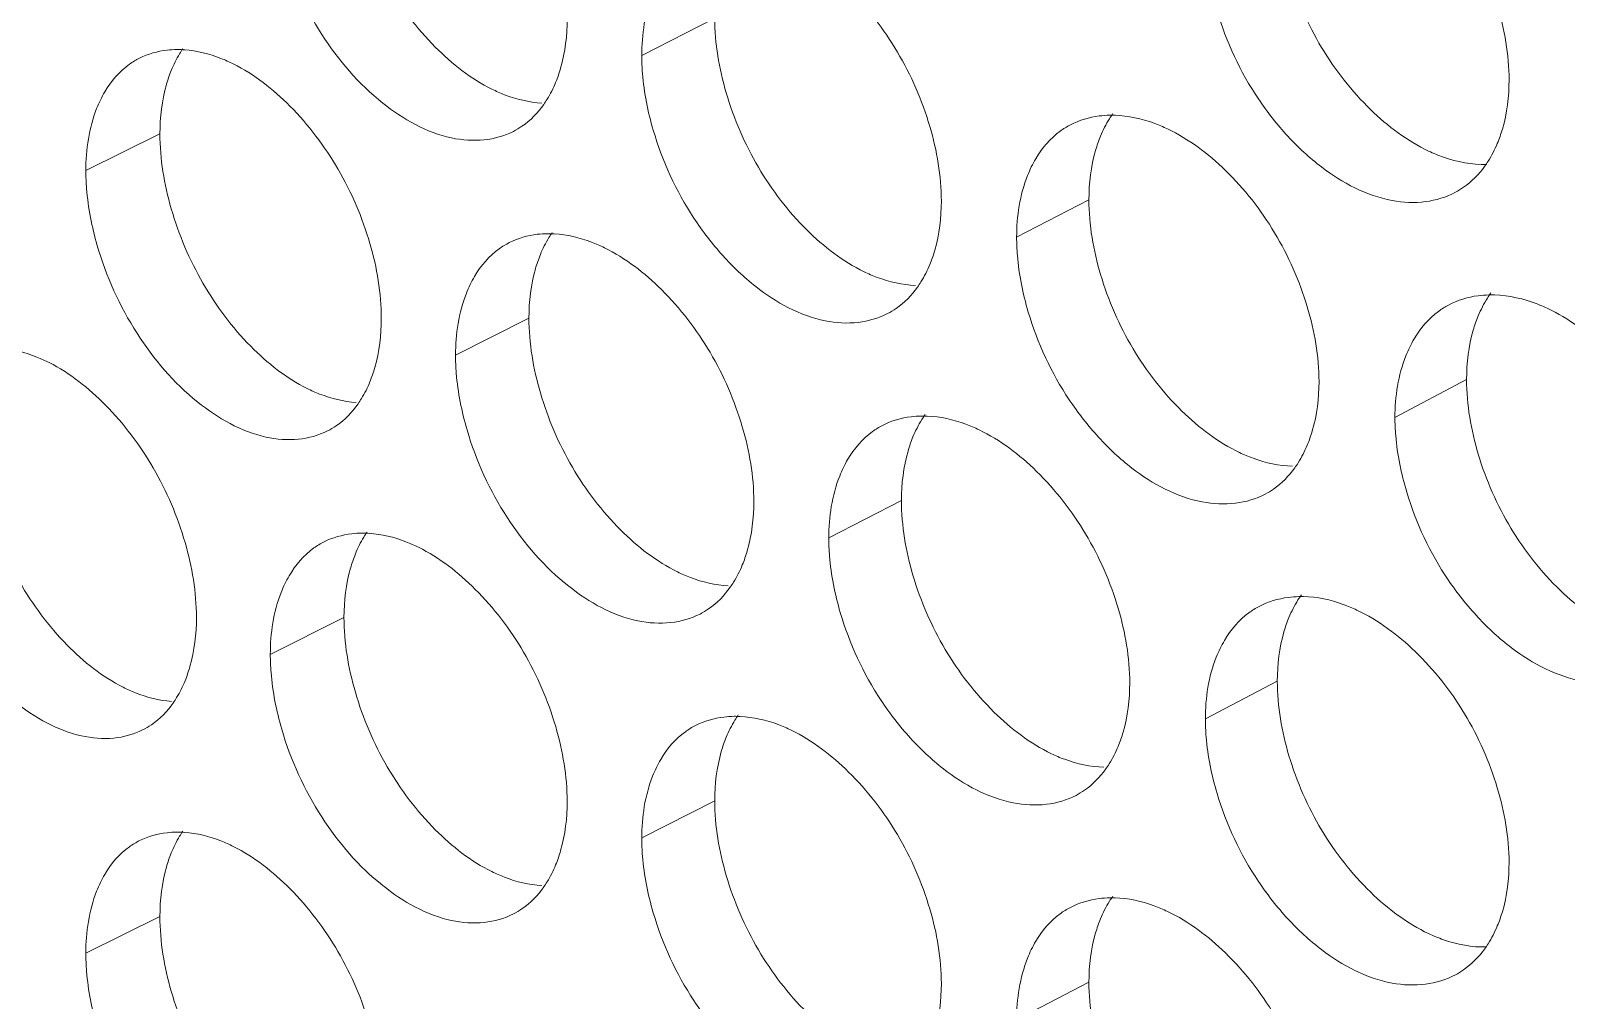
# Model space of a CAD drawing. Header units: millimetres. Extents: x 1177 to 4147, y 93 to 2194.
# Drawn here: x 2580.43 to 2595.88, y 853.26 to 863.01 of the extents above; entities that cross this region are included whole.
import ezdxf

# ---------------------------------------------------------------- set-up
doc = ezdxf.new("R2010")
doc.units = ezdxf.units.MM
doc.header["$LTSCALE"] = 0.1
doc.layers.get('0').update_dxf_attribs({"lineweight": 13})
doc.layers.add('标注', color=251, linetype='Continuous', lineweight=9)

# ---------------------------------------------------------------- blocks, each defined once
blk = doc.blocks.new('02')
at = {"layer": '标注'}
for p, q in [((4465.295, 824.326), (4464.246, 823.79)), ((4457.319, 822.663), (4456.254, 822.134)), ((4457.319, 822.663), (4456.254, 822.134)), ((4470.674, 821.716), (4469.635, 821.175)), ((4462.624, 820.015), (4461.569, 819.482)), ((4462.624, 820.015), (4461.569, 819.482)), ((4476.103, 819.131), (4475.073, 818.586)), ((4467.979, 817.392), (4466.934, 816.854)), ((4467.979, 817.392), (4466.934, 816.854)), ((4459.965, 815.711), (4458.906, 815.18)), ((4473.382, 814.795), (4472.348, 814.252)), ((4473.382, 814.795), (4472.348, 814.252)), ((4465.295, 813.076), (4464.246, 812.54)), ((4457.319, 811.413), (4456.254, 810.884)), ((4470.674, 810.466), (4469.635, 809.925))]:
    blk.add_line(p, q, dxfattribs=at)
for centre, radius, start, end in [((4457.571, 822.415), 1.459, 85.9113, 90.3279), ((4457.571, 822.415), 1.459, 85.9113, 90.3279), ((4471.001, 821.422), 1.508, 88.1658, 91.0012), ((4462.906, 819.749), 1.478, 86.8291, 90.6001), ((4462.906, 819.749), 1.478, 86.8291, 90.6001), ((4468.29, 817.108), 1.498, 87.7255, 90.8684), ((4468.29, 817.108), 1.498, 87.7255, 90.8684), ((4460.232, 815.454), 1.468, 86.3729, 90.4645), ((4473.723, 814.493), 1.518, 88.601, 91.1331), ((4473.723, 814.493), 1.518, 88.601, 91.1331), ((4465.592, 812.801), 1.488, 87.2799, 90.7347), ((4457.571, 811.165), 1.459, 85.9113, 90.3279), ((4471.001, 810.172), 1.508, 88.1658, 91.0012)]:
    blk.add_arc(centre, radius, start, end, dxfattribs=at)
for points, knots in [([(4459.965, 826.961), (4459.965, 826.598), (4460.094, 825.847), (4460.542, 824.798), (4461.214, 823.908), (4461.789, 823.455), (4462.091, 823.306)], [0, 0, 0, 0, 0.247033, 0.511643, 0.769894, 1, 1, 1, 1]), ([(4476.714, 823.439), (4476.714, 823.801), (4476.581, 824.552), (4476.118, 825.595), (4475.425, 826.477), (4474.836, 826.92), (4474.527, 827.066)], [0, 0, 0, 0, 0.245829, 0.509477, 0.768016, 1, 1, 1, 1]), ([(4473.382, 826.045), (4473.382, 825.683), (4473.514, 824.932), (4473.973, 823.888), (4474.662, 823.005), (4475.249, 822.561), (4475.558, 822.415)], [0, 0, 0, 0, 0.246134, 0.50993, 0.768307, 1, 1, 1, 1]), ([(4459.07, 825.354), (4459.198, 824.91), (4459.581, 824.075), (4460.418, 823.1), (4461.291, 822.6), (4461.971, 822.549), (4462.27, 822.632), (4462.4, 822.698)], [0, 0, 0, 0, 0.293762, 0.573619, 0.807925, 0.907583, 1, 1, 1, 1]), ([(4468.553, 821.696), (4468.553, 822.058), (4468.422, 822.81), (4467.966, 823.856), (4467.283, 824.741), (4466.701, 825.19), (4466.395, 825.339)], [0, 0, 0, 0, 0.246367, 0.510504, 0.768967, 1, 1, 1, 1]), ([(4464.519, 824.92), (4464.474, 824.843), (4464.304, 824.49), (4464.246, 824.091), (4464.246, 823.79)], [0, 0, 0, 0, 0.228624, 1, 1, 1, 1]), ([(4463.008, 823.403), (4463.036, 823.47), (4463.137, 823.764), (4463.174, 824.078), (4463.174, 824.316)], [0, 0, 0, 0, 0.233221, 1, 1, 1, 1]), ([(4465.295, 824.326), (4465.295, 823.963), (4465.425, 823.212), (4465.878, 822.165), (4466.556, 821.278), (4467.136, 820.829), (4467.441, 820.681)], [0, 0, 0, 0, 0.246671, 0.510955, 0.769257, 1, 1, 1, 1]), ([(4472.516, 824.429), (4472.649, 823.983), (4472.949, 823.342), (4473.515, 822.624), (4474.116, 822.064), (4474.81, 821.694), (4475.505, 821.66), (4475.81, 821.752), (4475.943, 821.822)], [0, 0, 0, 0, 0.291305, 0.434775, 0.570777, 0.805593, 0.906279, 1, 1, 1, 1]), ([(4457.563, 823.874), (4457.516, 823.874), (4457.332, 823.863), (4457.149, 823.812), (4457.027, 823.752)], [0, 0, 0, 0, 0.258421, 1, 1, 1, 1]), ([(4457.563, 823.874), (4457.516, 823.874), (4457.332, 823.863), (4457.149, 823.812), (4457.027, 823.752)], [0, 0, 0, 0, 0.258421, 1, 1, 1, 1]), ([(4457.648, 823.887), (4457.632, 823.863), (4457.568, 823.764), (4457.516, 823.657), (4457.482, 823.575)], [0, 0, 0, 0, 0.242569, 1, 1, 1, 1]), ([(4457.648, 823.887), (4457.632, 823.863), (4457.568, 823.764), (4457.516, 823.657), (4457.482, 823.575)], [0, 0, 0, 0, 0.242569, 1, 1, 1, 1]), ([(4458.374, 823.668), (4458.316, 823.697), (4458.094, 823.797), (4457.853, 823.858), (4457.675, 823.87)], [0, 0, 0, 0, 0.266713, 1, 1, 1, 1]), ([(4458.374, 823.668), (4458.316, 823.697), (4458.094, 823.797), (4457.853, 823.858), (4457.675, 823.87)], [0, 0, 0, 0, 0.266713, 1, 1, 1, 1]), ([(4457.027, 823.752), (4456.976, 823.726), (4456.774, 823.605), (4456.616, 823.419), (4456.526, 823.266)], [0, 0, 0, 0, 0.242512, 1, 1, 1, 1]), ([(4457.027, 823.752), (4456.976, 823.726), (4456.774, 823.605), (4456.616, 823.419), (4456.526, 823.266)], [0, 0, 0, 0, 0.242512, 1, 1, 1, 1]), ([(4460.502, 820.01), (4460.502, 820.373), (4460.373, 821.125), (4459.923, 822.173), (4459.251, 823.063), (4458.677, 823.517), (4458.374, 823.668)], [0, 0, 0, 0, 0.246911, 0.511538, 0.769926, 1, 1, 1, 1]), ([(4460.502, 820.01), (4460.502, 820.373), (4460.373, 821.125), (4459.923, 822.173), (4459.251, 823.063), (4458.677, 823.517), (4458.374, 823.668)], [0, 0, 0, 0, 0.246911, 0.511538, 0.769926, 1, 1, 1, 1]), ([(4464.246, 823.79), (4464.246, 823.703), (4464.261, 823.34), (4464.333, 822.98), (4464.411, 822.715)], [0, 0, 0, 0, 0.238632, 1, 1, 1, 1]), ([(4457.482, 823.575), (4457.455, 823.508), (4457.355, 823.214), (4457.319, 822.9), (4457.319, 822.663)], [0, 0, 0, 0, 0.232835, 1, 1, 1, 1]), ([(4457.482, 823.575), (4457.455, 823.508), (4457.355, 823.214), (4457.319, 822.9), (4457.319, 822.663)], [0, 0, 0, 0, 0.232835, 1, 1, 1, 1]), ([(4462.837, 823.086), (4462.854, 823.11), (4462.92, 823.21), (4462.974, 823.319), (4463.008, 823.403)], [0, 0, 0, 0, 0.242697, 1, 1, 1, 1]), ([(4476.545, 822.525), (4476.573, 822.592), (4476.676, 822.886), (4476.714, 823.2), (4476.714, 823.439)], [0, 0, 0, 0, 0.233967, 1, 1, 1, 1]), ([(4456.526, 823.266), (4456.481, 823.189), (4456.312, 822.835), (4456.254, 822.436), (4456.254, 822.134)], [0, 0, 0, 0, 0.227885, 1, 1, 1, 1]), ([(4456.526, 823.266), (4456.481, 823.189), (4456.312, 822.835), (4456.254, 822.436), (4456.254, 822.134)], [0, 0, 0, 0, 0.227885, 1, 1, 1, 1]), ([(4462.091, 823.306), (4462.151, 823.276), (4462.379, 823.175), (4462.626, 823.116), (4462.809, 823.105)], [0, 0, 0, 0, 0.2667, 1, 1, 1, 1]), ([(4462.4, 822.698), (4462.443, 822.72), (4462.612, 822.819), (4462.752, 822.965), (4462.837, 823.086)], [0, 0, 0, 0, 0.244733, 1, 1, 1, 1]), ([(4471.019, 822.954), (4471.002, 822.93), (4470.933, 822.827), (4470.877, 822.716), (4470.842, 822.63)], [0, 0, 0, 0, 0.242868, 1, 1, 1, 1]), ([(4470.407, 822.792), (4470.356, 822.765), (4470.157, 822.642), (4470, 822.457), (4469.91, 822.305)], [0, 0, 0, 0, 0.24332, 1, 1, 1, 1]), ([(4470.974, 822.93), (4470.924, 822.929), (4470.728, 822.916), (4470.535, 822.859), (4470.407, 822.792)], [0, 0, 0, 0, 0.258483, 1, 1, 1, 1]), ([(4471.804, 822.734), (4471.742, 822.764), (4471.501, 822.866), (4471.24, 822.924), (4471.049, 822.93)], [0, 0, 0, 0, 0.266802, 1, 1, 1, 1]), ([(4473.982, 819.101), (4473.982, 819.464), (4473.849, 820.215), (4473.388, 821.259), (4472.699, 822.142), (4472.112, 822.587), (4471.804, 822.734)], [0, 0, 0, 0, 0.246007, 0.509819, 0.768332, 1, 1, 1, 1]), ([(4457.319, 822.663), (4457.319, 822.3), (4457.447, 821.548), (4457.893, 820.499), (4458.561, 819.608), (4459.134, 819.153), (4459.435, 819.002)], [0, 0, 0, 0, 0.247215, 0.511988, 0.770214, 1, 1, 1, 1]), ([(4457.319, 822.663), (4457.319, 822.3), (4457.447, 821.548), (4457.893, 820.499), (4458.561, 819.608), (4459.134, 819.153), (4459.435, 819.002)], [0, 0, 0, 0, 0.247215, 0.511988, 0.770214, 1, 1, 1, 1]), ([(4464.411, 822.715), (4464.542, 822.27), (4464.836, 821.63), (4465.392, 820.909), (4465.981, 820.347), (4466.662, 819.969), (4467.348, 819.924), (4467.649, 820.011), (4467.78, 820.078)], [0, 0, 0, 0, 0.292621, 0.4365, 0.572692, 0.807081, 0.907102, 1, 1, 1, 1]), ([(4470.842, 822.63), (4470.814, 822.563), (4470.712, 822.268), (4470.674, 821.954), (4470.674, 821.716)], [0, 0, 0, 0, 0.233581, 1, 1, 1, 1]), ([(4476.362, 822.194), (4476.38, 822.219), (4476.451, 822.323), (4476.508, 822.436), (4476.545, 822.525)], [0, 0, 0, 0, 0.243017, 1, 1, 1, 1]), ([(4469.91, 822.305), (4469.864, 822.228), (4469.694, 821.875), (4469.635, 821.476), (4469.635, 821.175)], [0, 0, 0, 0, 0.229116, 1, 1, 1, 1]), ([(4475.558, 822.415), (4475.627, 822.383), (4475.891, 822.273), (4476.181, 822.218), (4476.39, 822.223)], [0, 0, 0, 0, 0.268088, 1, 1, 1, 1]), ([(4456.254, 822.134), (4456.254, 822.048), (4456.27, 821.684), (4456.341, 821.324), (4456.418, 821.058)], [0, 0, 0, 0, 0.238534, 1, 1, 1, 1]), ([(4456.254, 822.134), (4456.254, 822.048), (4456.27, 821.684), (4456.341, 821.324), (4456.418, 821.058)], [0, 0, 0, 0, 0.238534, 1, 1, 1, 1]), ([(4475.943, 821.822), (4475.983, 821.844), (4476.144, 821.942), (4476.279, 822.079), (4476.362, 822.194)], [0, 0, 0, 0, 0.245619, 1, 1, 1, 1]), ([(4468.386, 820.783), (4468.414, 820.85), (4468.516, 821.144), (4468.553, 821.458), (4468.553, 821.696)], [0, 0, 0, 0, 0.233519, 1, 1, 1, 1]), ([(4470.674, 821.716), (4470.674, 821.353), (4470.806, 820.602), (4471.263, 819.557), (4471.948, 818.673), (4472.533, 818.227), (4472.84, 818.081)], [0, 0, 0, 0, 0.246312, 0.510271, 0.768623, 1, 1, 1, 1]), ([(4462.89, 821.227), (4462.842, 821.227), (4462.653, 821.216), (4462.467, 821.162), (4462.342, 821.099)], [0, 0, 0, 0, 0.258444, 1, 1, 1, 1]), ([(4462.89, 821.227), (4462.842, 821.227), (4462.653, 821.216), (4462.467, 821.162), (4462.342, 821.099)], [0, 0, 0, 0, 0.258444, 1, 1, 1, 1]), ([(4462.96, 821.245), (4462.943, 821.221), (4462.877, 821.12), (4462.823, 821.012), (4462.789, 820.928)], [0, 0, 0, 0, 0.242682, 1, 1, 1, 1]), ([(4462.96, 821.245), (4462.943, 821.221), (4462.877, 821.12), (4462.823, 821.012), (4462.789, 820.928)], [0, 0, 0, 0, 0.242682, 1, 1, 1, 1]), ([(4463.709, 821.026), (4463.649, 821.055), (4463.42, 821.156), (4463.171, 821.215), (4462.988, 821.225)], [0, 0, 0, 0, 0.266759, 1, 1, 1, 1]), ([(4463.709, 821.026), (4463.649, 821.055), (4463.42, 821.156), (4463.171, 821.215), (4462.988, 821.225)], [0, 0, 0, 0, 0.266759, 1, 1, 1, 1]), ([(4456.418, 821.058), (4456.546, 820.615), (4456.925, 819.78), (4457.757, 818.803), (4458.624, 818.301), (4459.301, 818.246), (4459.599, 818.327), (4459.729, 818.392)], [0, 0, 0, 0, 0.294207, 0.574275, 0.808437, 0.907868, 1, 1, 1, 1]), ([(4456.418, 821.058), (4456.546, 820.615), (4456.925, 819.78), (4457.757, 818.803), (4458.624, 818.301), (4459.301, 818.246), (4459.599, 818.327), (4459.729, 818.392)], [0, 0, 0, 0, 0.294207, 0.574275, 0.808437, 0.907868, 1, 1, 1, 1]), ([(4462.342, 821.099), (4462.291, 821.073), (4462.09, 820.951), (4461.932, 820.766), (4461.842, 820.613)], [0, 0, 0, 0, 0.242847, 1, 1, 1, 1]), ([(4462.342, 821.099), (4462.291, 821.073), (4462.09, 820.951), (4461.932, 820.766), (4461.842, 820.613)], [0, 0, 0, 0, 0.242847, 1, 1, 1, 1]), ([(4465.857, 817.378), (4465.857, 817.74), (4465.726, 818.492), (4465.272, 819.538), (4464.593, 820.426), (4464.014, 820.876), (4463.709, 821.026)], [0, 0, 0, 0, 0.246547, 0.510848, 0.769286, 1, 1, 1, 1]), ([(4465.857, 817.378), (4465.857, 817.74), (4465.726, 818.492), (4465.272, 819.538), (4464.593, 820.426), (4464.014, 820.876), (4463.709, 821.026)], [0, 0, 0, 0, 0.246547, 0.510848, 0.769286, 1, 1, 1, 1]), ([(4469.635, 821.175), (4469.635, 821.088), (4469.651, 820.725), (4469.724, 820.366), (4469.802, 820.101)], [0, 0, 0, 0, 0.238699, 1, 1, 1, 1]), ([(4462.789, 820.928), (4462.761, 820.861), (4462.661, 820.567), (4462.624, 820.253), (4462.624, 820.015)], [0, 0, 0, 0, 0.233133, 1, 1, 1, 1]), ([(4462.789, 820.928), (4462.761, 820.861), (4462.661, 820.567), (4462.624, 820.253), (4462.624, 820.015)], [0, 0, 0, 0, 0.233133, 1, 1, 1, 1]), ([(4468.21, 820.46), (4468.227, 820.484), (4468.295, 820.587), (4468.351, 820.697), (4468.386, 820.783)], [0, 0, 0, 0, 0.242819, 1, 1, 1, 1]), ([(4461.842, 820.613), (4461.797, 820.536), (4461.628, 820.182), (4461.569, 819.783), (4461.569, 819.482)], [0, 0, 0, 0, 0.228378, 1, 1, 1, 1]), ([(4461.842, 820.613), (4461.797, 820.536), (4461.628, 820.182), (4461.569, 819.783), (4461.569, 819.482)], [0, 0, 0, 0, 0.228378, 1, 1, 1, 1]), ([(4467.441, 820.681), (4467.503, 820.651), (4467.738, 820.549), (4467.993, 820.491), (4468.181, 820.483)], [0, 0, 0, 0, 0.26673, 1, 1, 1, 1]), ([(4467.78, 820.078), (4467.822, 820.1), (4467.988, 820.199), (4468.126, 820.341), (4468.21, 820.46)], [0, 0, 0, 0, 0.245104, 1, 1, 1, 1]), ([(4476.424, 820.347), (4476.373, 820.346), (4476.173, 820.331), (4475.975, 820.272), (4475.844, 820.202)], [0, 0, 0, 0, 0.258513, 1, 1, 1, 1]), ([(4476.453, 820.376), (4476.435, 820.351), (4476.365, 820.247), (4476.308, 820.134), (4476.271, 820.046)], [0, 0, 0, 0, 0.243002, 1, 1, 1, 1]), ([(4477.262, 820.155), (4477.192, 820.188), (4476.926, 820.297), (4476.635, 820.352), (4476.424, 820.347)], [0, 0, 0, 0, 0.268167, 1, 1, 1, 1]), ([(4469.802, 820.101), (4469.934, 819.656), (4470.232, 819.015), (4470.795, 818.296), (4471.392, 817.735), (4472.082, 817.362), (4472.774, 817.325), (4473.078, 817.415), (4473.209, 817.484)], [0, 0, 0, 0, 0.291742, 0.435347, 0.571412, 0.806086, 0.906551, 1, 1, 1, 1]), ([(4475.844, 820.202), (4475.794, 820.175), (4475.595, 820.051), (4475.439, 819.866), (4475.349, 819.714)], [0, 0, 0, 0, 0.243618, 1, 1, 1, 1]), ([(4479.459, 816.533), (4479.459, 816.895), (4479.325, 817.645), (4478.86, 818.688), (4478.163, 819.568), (4477.572, 820.01), (4477.262, 820.155)], [0, 0, 0, 0, 0.245651, 0.509137, 0.767701, 1, 1, 1, 1]), ([(4460.338, 819.098), (4460.365, 819.165), (4460.466, 819.459), (4460.502, 819.772), (4460.502, 820.01)], [0, 0, 0, 0, 0.233071, 1, 1, 1, 1]), ([(4460.338, 819.098), (4460.365, 819.165), (4460.466, 819.459), (4460.502, 819.772), (4460.502, 820.01)], [0, 0, 0, 0, 0.233071, 1, 1, 1, 1]), ([(4462.624, 820.015), (4462.624, 819.652), (4462.754, 818.901), (4463.204, 817.853), (4463.879, 816.965), (4464.456, 816.514), (4464.76, 816.365)], [0, 0, 0, 0, 0.246852, 0.511298, 0.769575, 1, 1, 1, 1]), ([(4462.624, 820.015), (4462.624, 819.652), (4462.754, 818.901), (4463.204, 817.853), (4463.879, 816.965), (4464.456, 816.514), (4464.76, 816.365)], [0, 0, 0, 0, 0.246852, 0.511298, 0.769575, 1, 1, 1, 1]), ([(4476.271, 820.046), (4476.243, 819.979), (4476.14, 819.685), (4476.103, 819.37), (4476.103, 819.131)], [0, 0, 0, 0, 0.233879, 1, 1, 1, 1]), ([(4475.349, 819.714), (4475.303, 819.637), (4475.133, 819.285), (4475.073, 818.886), (4475.073, 818.586)], [0, 0, 0, 0, 0.229607, 1, 1, 1, 1]), ([(4455.726, 819.374), (4455.669, 819.403), (4455.45, 819.502), (4455.213, 819.563), (4455.038, 819.577)], [0, 0, 0, 0, 0.266684, 1, 1, 1, 1]), ([(4461.569, 819.482), (4461.569, 819.395), (4461.585, 819.032), (4461.657, 818.672), (4461.734, 818.407)], [0, 0, 0, 0, 0.238599, 1, 1, 1, 1]), ([(4461.569, 819.482), (4461.569, 819.395), (4461.585, 819.032), (4461.657, 818.672), (4461.734, 818.407)], [0, 0, 0, 0, 0.238599, 1, 1, 1, 1]), ([(4457.844, 815.711), (4457.844, 816.074), (4457.715, 816.825), (4457.268, 817.875), (4456.598, 818.766), (4456.027, 819.222), (4455.726, 819.374)], [0, 0, 0, 0, 0.247093, 0.511885, 0.770247, 1, 1, 1, 1]), ([(4459.435, 819.002), (4459.494, 818.973), (4459.718, 818.873), (4459.961, 818.813), (4460.141, 818.801)], [0, 0, 0, 0, 0.266679, 1, 1, 1, 1]), ([(4459.435, 819.002), (4459.494, 818.973), (4459.718, 818.873), (4459.961, 818.813), (4460.141, 818.801)], [0, 0, 0, 0, 0.266679, 1, 1, 1, 1]), ([(4460.169, 818.783), (4460.185, 818.807), (4460.25, 818.907), (4460.304, 819.015), (4460.338, 819.098)], [0, 0, 0, 0, 0.24264, 1, 1, 1, 1]), ([(4460.169, 818.783), (4460.185, 818.807), (4460.25, 818.907), (4460.304, 819.015), (4460.338, 819.098)], [0, 0, 0, 0, 0.24264, 1, 1, 1, 1]), ([(4473.813, 818.188), (4473.841, 818.255), (4473.944, 818.549), (4473.982, 818.863), (4473.982, 819.101)], [0, 0, 0, 0, 0.233818, 1, 1, 1, 1]), ([(4476.103, 819.131), (4476.103, 818.769), (4476.235, 818.018), (4476.696, 816.975), (4477.388, 816.094), (4477.978, 815.651), (4478.287, 815.506)], [0, 0, 0, 0, 0.245956, 0.50959, 0.767992, 1, 1, 1, 1]), ([(4459.729, 818.392), (4459.772, 818.414), (4459.942, 818.514), (4460.083, 818.661), (4460.169, 818.783)], [0, 0, 0, 0, 0.244538, 1, 1, 1, 1]), ([(4459.729, 818.392), (4459.772, 818.414), (4459.942, 818.514), (4460.083, 818.661), (4460.169, 818.783)], [0, 0, 0, 0, 0.244538, 1, 1, 1, 1]), ([(4468.267, 818.606), (4468.217, 818.606), (4468.024, 818.593), (4467.834, 818.537), (4467.706, 818.471)], [0, 0, 0, 0, 0.258469, 1, 1, 1, 1]), ([(4468.267, 818.606), (4468.217, 818.606), (4468.024, 818.593), (4467.834, 818.537), (4467.706, 818.471)], [0, 0, 0, 0, 0.258469, 1, 1, 1, 1]), ([(4468.32, 818.628), (4468.303, 818.604), (4468.236, 818.502), (4468.18, 818.392), (4468.145, 818.306)], [0, 0, 0, 0, 0.242804, 1, 1, 1, 1]), ([(4468.32, 818.628), (4468.303, 818.604), (4468.236, 818.502), (4468.18, 818.392), (4468.145, 818.306)], [0, 0, 0, 0, 0.242804, 1, 1, 1, 1]), ([(4469.094, 818.408), (4469.032, 818.438), (4468.795, 818.54), (4468.538, 818.598), (4468.349, 818.605)], [0, 0, 0, 0, 0.266791, 1, 1, 1, 1]), ([(4469.094, 818.408), (4469.032, 818.438), (4468.795, 818.54), (4468.538, 818.598), (4468.349, 818.605)], [0, 0, 0, 0, 0.266791, 1, 1, 1, 1]), ([(4475.073, 818.586), (4475.073, 818.499), (4475.089, 818.136), (4475.163, 817.777), (4475.242, 817.513)], [0, 0, 0, 0, 0.238766, 1, 1, 1, 1]), ([(4454.685, 818.371), (4454.685, 818.008), (4454.813, 817.256), (4455.256, 816.206), (4455.921, 815.314), (4456.491, 814.857), (4456.791, 814.706)], [0, 0, 0, 0, 0.247397, 0.512334, 0.770535, 1, 1, 1, 1]), ([(4461.734, 818.407), (4461.864, 817.962), (4462.249, 817.127), (4463.091, 816.152), (4463.97, 815.656), (4464.653, 815.609), (4464.954, 815.693), (4465.084, 815.76)], [0, 0, 0, 0, 0.293319, 0.572966, 0.807416, 0.907301, 1, 1, 1, 1]), ([(4461.734, 818.407), (4461.864, 817.962), (4462.249, 817.127), (4463.091, 816.152), (4463.97, 815.656), (4464.653, 815.609), (4464.954, 815.693), (4465.084, 815.76)], [0, 0, 0, 0, 0.293319, 0.572966, 0.807416, 0.907301, 1, 1, 1, 1]), ([(4467.706, 818.471), (4467.656, 818.445), (4467.456, 818.322), (4467.298, 818.137), (4467.208, 817.984)], [0, 0, 0, 0, 0.243166, 1, 1, 1, 1]), ([(4467.706, 818.471), (4467.656, 818.445), (4467.456, 818.322), (4467.298, 818.137), (4467.208, 817.984)], [0, 0, 0, 0, 0.243166, 1, 1, 1, 1]), ([(4471.261, 814.77), (4471.261, 815.133), (4471.129, 815.884), (4470.671, 816.929), (4469.985, 817.813), (4469.401, 818.261), (4469.094, 818.408)], [0, 0, 0, 0, 0.246187, 0.510161, 0.768649, 1, 1, 1, 1]), ([(4471.261, 814.77), (4471.261, 815.133), (4471.129, 815.884), (4470.671, 816.929), (4469.985, 817.813), (4469.401, 818.261), (4469.094, 818.408)], [0, 0, 0, 0, 0.246187, 0.510161, 0.768649, 1, 1, 1, 1]), ([(4468.145, 818.306), (4468.117, 818.239), (4468.016, 817.945), (4467.979, 817.631), (4467.979, 817.392)], [0, 0, 0, 0, 0.233432, 1, 1, 1, 1]), ([(4468.145, 818.306), (4468.117, 818.239), (4468.016, 817.945), (4467.979, 817.631), (4467.979, 817.392)], [0, 0, 0, 0, 0.233432, 1, 1, 1, 1]), ([(4473.633, 817.86), (4473.65, 817.884), (4473.72, 817.988), (4473.777, 818.1), (4473.813, 818.188)], [0, 0, 0, 0, 0.242949, 1, 1, 1, 1]), ([(4467.208, 817.984), (4467.163, 817.907), (4466.993, 817.554), (4466.934, 817.155), (4466.934, 816.854)], [0, 0, 0, 0, 0.22887, 1, 1, 1, 1]), ([(4467.208, 817.984), (4467.163, 817.907), (4466.993, 817.554), (4466.934, 817.155), (4466.934, 816.854)], [0, 0, 0, 0, 0.22887, 1, 1, 1, 1]), ([(4472.84, 818.081), (4472.903, 818.05), (4473.146, 817.948), (4473.409, 817.891), (4473.602, 817.886)], [0, 0, 0, 0, 0.266746, 1, 1, 1, 1]), ([(4473.209, 817.484), (4473.251, 817.506), (4473.413, 817.604), (4473.549, 817.744), (4473.633, 817.86)], [0, 0, 0, 0, 0.245453, 1, 1, 1, 1]), ([(4475.242, 817.513), (4475.375, 817.066), (4475.677, 816.425), (4476.248, 815.708), (4476.852, 815.149), (4477.551, 814.782), (4478.249, 814.751), (4478.555, 814.845), (4478.688, 814.916)], [0, 0, 0, 0, 0.290871, 0.434206, 0.570147, 0.805105, 0.906009, 1, 1, 1, 1]), ([(4465.691, 816.465), (4465.719, 816.532), (4465.82, 816.826), (4465.857, 817.14), (4465.857, 817.378)], [0, 0, 0, 0, 0.23337, 1, 1, 1, 1]), ([(4465.691, 816.465), (4465.719, 816.532), (4465.82, 816.826), (4465.857, 817.14), (4465.857, 817.378)], [0, 0, 0, 0, 0.23337, 1, 1, 1, 1]), ([(4467.979, 817.392), (4467.979, 817.03), (4468.109, 816.279), (4468.564, 815.233), (4469.246, 814.347), (4469.828, 813.9), (4470.134, 813.752)], [0, 0, 0, 0, 0.246491, 0.510612, 0.768939, 1, 1, 1, 1]), ([(4467.979, 817.392), (4467.979, 817.03), (4468.109, 816.279), (4468.564, 815.233), (4469.246, 814.347), (4469.828, 813.9), (4470.134, 813.752)], [0, 0, 0, 0, 0.246491, 0.510612, 0.768939, 1, 1, 1, 1]), ([(4453.778, 816.769), (4453.905, 816.325), (4454.28, 815.492), (4455.002, 814.643), (4455.671, 814.181), (4456.166, 813.99), (4456.644, 813.949), (4456.941, 814.029), (4457.07, 814.093)], [0, 0, 0, 0, 0.294183, 0.574014, 0.698487, 0.809259, 0.908301, 1, 1, 1, 1]), ([(4459.679, 816.797), (4459.628, 816.772), (4459.426, 816.65), (4459.268, 816.464), (4459.178, 816.311)], [0, 0, 0, 0, 0.242682, 1, 1, 1, 1]), ([(4460.221, 816.923), (4460.172, 816.922), (4459.986, 816.911), (4459.802, 816.859), (4459.679, 816.797)], [0, 0, 0, 0, 0.258432, 1, 1, 1, 1]), ([(4460.298, 816.938), (4460.281, 816.914), (4460.216, 816.814), (4460.163, 816.707), (4460.129, 816.623)], [0, 0, 0, 0, 0.242625, 1, 1, 1, 1]), ([(4461.036, 816.719), (4460.977, 816.748), (4460.751, 816.848), (4460.506, 816.908), (4460.325, 816.92)], [0, 0, 0, 0, 0.266738, 1, 1, 1, 1]), ([(4466.934, 816.854), (4466.934, 816.768), (4466.95, 816.405), (4467.022, 816.045), (4467.1, 815.78)], [0, 0, 0, 0, 0.238665, 1, 1, 1, 1]), ([(4466.934, 816.854), (4466.934, 816.768), (4466.95, 816.405), (4467.022, 816.045), (4467.1, 815.78)], [0, 0, 0, 0, 0.238665, 1, 1, 1, 1]), ([(4460.129, 816.623), (4460.102, 816.556), (4460.002, 816.262), (4459.965, 815.949), (4459.965, 815.711)], [0, 0, 0, 0, 0.232984, 1, 1, 1, 1]), ([(4463.174, 813.066), (4463.174, 813.428), (4463.043, 814.18), (4462.592, 815.228), (4461.916, 816.116), (4461.339, 816.569), (4461.036, 816.719)], [0, 0, 0, 0, 0.246729, 0.511193, 0.769606, 1, 1, 1, 1]), ([(4464.76, 816.365), (4464.821, 816.335), (4465.052, 816.234), (4465.304, 816.175), (4465.489, 816.166)], [0, 0, 0, 0, 0.266716, 1, 1, 1, 1]), ([(4464.76, 816.365), (4464.821, 816.335), (4465.052, 816.234), (4465.304, 816.175), (4465.489, 816.166)], [0, 0, 0, 0, 0.266716, 1, 1, 1, 1]), ([(4465.517, 816.145), (4465.534, 816.169), (4465.601, 816.27), (4465.656, 816.38), (4465.691, 816.465)], [0, 0, 0, 0, 0.242757, 1, 1, 1, 1]), ([(4465.517, 816.145), (4465.534, 816.169), (4465.601, 816.27), (4465.656, 816.38), (4465.691, 816.465)], [0, 0, 0, 0, 0.242757, 1, 1, 1, 1]), ([(4459.178, 816.311), (4459.133, 816.234), (4458.964, 815.881), (4458.906, 815.481), (4458.906, 815.18)], [0, 0, 0, 0, 0.228131, 1, 1, 1, 1]), ([(4465.084, 815.76), (4465.126, 815.782), (4465.294, 815.881), (4465.433, 816.025), (4465.517, 816.145)], [0, 0, 0, 0, 0.244921, 1, 1, 1, 1]), ([(4465.084, 815.76), (4465.126, 815.782), (4465.294, 815.881), (4465.433, 816.025), (4465.517, 816.145)], [0, 0, 0, 0, 0.244921, 1, 1, 1, 1]), ([(4473.693, 816.01), (4473.642, 816.009), (4473.444, 815.995), (4473.249, 815.937), (4473.119, 815.869)], [0, 0, 0, 0, 0.258498, 1, 1, 1, 1]), ([(4473.693, 816.01), (4473.642, 816.009), (4473.444, 815.995), (4473.249, 815.937), (4473.119, 815.869)], [0, 0, 0, 0, 0.258498, 1, 1, 1, 1]), ([(4473.73, 816.037), (4473.712, 816.012), (4473.643, 815.909), (4473.586, 815.797), (4473.55, 815.71)], [0, 0, 0, 0, 0.242934, 1, 1, 1, 1]), ([(4473.73, 816.037), (4473.712, 816.012), (4473.643, 815.909), (4473.586, 815.797), (4473.55, 815.71)], [0, 0, 0, 0, 0.242934, 1, 1, 1, 1]), ([(4474.527, 815.816), (4474.463, 815.847), (4474.219, 815.949), (4473.954, 816.006), (4473.76, 816.01)], [0, 0, 0, 0, 0.266809, 1, 1, 1, 1]), ([(4474.527, 815.816), (4474.463, 815.847), (4474.219, 815.949), (4473.954, 816.006), (4473.76, 816.01)], [0, 0, 0, 0, 0.266809, 1, 1, 1, 1]), ([(4457.68, 814.799), (4457.707, 814.866), (4457.807, 815.16), (4457.844, 815.473), (4457.844, 815.711)], [0, 0, 0, 0, 0.232922, 1, 1, 1, 1]), ([(4459.965, 815.711), (4459.965, 815.348), (4460.094, 814.597), (4460.542, 813.548), (4461.214, 812.658), (4461.789, 812.205), (4462.091, 812.056)], [0, 0, 0, 0, 0.247033, 0.511643, 0.769894, 1, 1, 1, 1]), ([(4467.1, 815.78), (4467.232, 815.335), (4467.528, 814.694), (4468.087, 813.974), (4468.68, 813.413), (4469.366, 813.037), (4470.055, 812.997), (4470.357, 813.085), (4470.489, 813.153)], [0, 0, 0, 0, 0.29218, 0.435922, 0.57205, 0.806581, 0.906826, 1, 1, 1, 1]), ([(4467.1, 815.78), (4467.232, 815.335), (4467.528, 814.694), (4468.087, 813.974), (4468.68, 813.413), (4469.366, 813.037), (4470.055, 812.997), (4470.357, 813.085), (4470.489, 813.153)], [0, 0, 0, 0, 0.29218, 0.435922, 0.57205, 0.806581, 0.906826, 1, 1, 1, 1]), ([(4473.119, 815.869), (4473.069, 815.842), (4472.87, 815.718), (4472.713, 815.533), (4472.623, 815.381)], [0, 0, 0, 0, 0.243471, 1, 1, 1, 1]), ([(4473.119, 815.869), (4473.069, 815.842), (4472.87, 815.718), (4472.713, 815.533), (4472.623, 815.381)], [0, 0, 0, 0, 0.243471, 1, 1, 1, 1]), ([(4473.55, 815.71), (4473.522, 815.643), (4473.42, 815.348), (4473.382, 815.034), (4473.382, 814.795)], [0, 0, 0, 0, 0.23373, 1, 1, 1, 1]), ([(4473.55, 815.71), (4473.522, 815.643), (4473.42, 815.348), (4473.382, 815.034), (4473.382, 814.795)], [0, 0, 0, 0, 0.23373, 1, 1, 1, 1]), ([(4476.714, 812.189), (4476.714, 812.551), (4476.581, 813.302), (4476.118, 814.345), (4475.425, 815.227), (4474.836, 815.67), (4474.527, 815.816)], [0, 0, 0, 0, 0.245829, 0.509477, 0.768016, 1, 1, 1, 1]), ([(4476.714, 812.189), (4476.714, 812.551), (4476.581, 813.302), (4476.118, 814.345), (4475.425, 815.227), (4474.836, 815.67), (4474.527, 815.816)], [0, 0, 0, 0, 0.245829, 0.509477, 0.768016, 1, 1, 1, 1]), ([(4472.623, 815.381), (4472.578, 815.304), (4472.407, 814.952), (4472.348, 814.553), (4472.348, 814.252)], [0, 0, 0, 0, 0.229361, 1, 1, 1, 1]), ([(4472.623, 815.381), (4472.578, 815.304), (4472.407, 814.952), (4472.348, 814.553), (4472.348, 814.252)], [0, 0, 0, 0, 0.229361, 1, 1, 1, 1]), ([(4458.906, 815.18), (4458.906, 815.093), (4458.921, 814.73), (4458.993, 814.37), (4459.07, 814.104)], [0, 0, 0, 0, 0.238567, 1, 1, 1, 1]), ([(4457.513, 814.487), (4457.529, 814.51), (4457.594, 814.61), (4457.646, 814.716), (4457.68, 814.799)], [0, 0, 0, 0, 0.242584, 1, 1, 1, 1]), ([(4473.382, 814.795), (4473.382, 814.433), (4473.514, 813.682), (4473.973, 812.638), (4474.662, 811.755), (4475.249, 811.311), (4475.558, 811.165)], [0, 0, 0, 0, 0.246134, 0.50993, 0.768307, 1, 1, 1, 1]), ([(4473.382, 814.795), (4473.382, 814.433), (4473.514, 813.682), (4473.973, 812.638), (4474.662, 811.755), (4475.249, 811.311), (4475.558, 811.165)], [0, 0, 0, 0, 0.246134, 0.50993, 0.768307, 1, 1, 1, 1]), ([(4456.791, 814.706), (4456.849, 814.677), (4457.069, 814.577), (4457.309, 814.516), (4457.486, 814.503)], [0, 0, 0, 0, 0.266655, 1, 1, 1, 1]), ([(4471.094, 813.857), (4471.122, 813.924), (4471.224, 814.218), (4471.261, 814.532), (4471.261, 814.77)], [0, 0, 0, 0, 0.233669, 1, 1, 1, 1]), ([(4471.094, 813.857), (4471.122, 813.924), (4471.224, 814.218), (4471.261, 814.532), (4471.261, 814.77)], [0, 0, 0, 0, 0.233669, 1, 1, 1, 1]), ([(4457.07, 814.093), (4457.113, 814.115), (4457.286, 814.215), (4457.428, 814.363), (4457.513, 814.487)], [0, 0, 0, 0, 0.244338, 1, 1, 1, 1]), ([(4465.018, 814.157), (4464.967, 814.131), (4464.767, 814.009), (4464.609, 813.823), (4464.519, 813.67)], [0, 0, 0, 0, 0.243008, 1, 1, 1, 1]), ([(4465.573, 814.289), (4465.523, 814.288), (4465.333, 814.276), (4465.144, 814.221), (4465.018, 814.157)], [0, 0, 0, 0, 0.258456, 1, 1, 1, 1]), ([(4465.634, 814.309), (4465.617, 814.284), (4465.55, 814.183), (4465.496, 814.074), (4465.461, 813.989)], [0, 0, 0, 0, 0.242742, 1, 1, 1, 1]), ([(4466.395, 814.089), (4466.334, 814.119), (4466.101, 814.22), (4465.849, 814.278), (4465.662, 814.287)], [0, 0, 0, 0, 0.266777, 1, 1, 1, 1]), ([(4472.348, 814.252), (4472.348, 814.165), (4472.364, 813.803), (4472.437, 813.443), (4472.516, 813.179)], [0, 0, 0, 0, 0.238732, 1, 1, 1, 1]), ([(4472.348, 814.252), (4472.348, 814.165), (4472.364, 813.803), (4472.437, 813.443), (4472.516, 813.179)], [0, 0, 0, 0, 0.238732, 1, 1, 1, 1]), ([(4459.07, 814.104), (4459.198, 813.66), (4459.581, 812.825), (4460.418, 811.85), (4461.291, 811.35), (4461.971, 811.299), (4462.27, 811.382), (4462.4, 811.448)], [0, 0, 0, 0, 0.293762, 0.573619, 0.807925, 0.907583, 1, 1, 1, 1]), ([(4465.461, 813.989), (4465.433, 813.922), (4465.332, 813.628), (4465.295, 813.314), (4465.295, 813.076)], [0, 0, 0, 0, 0.233282, 1, 1, 1, 1]), ([(4468.553, 810.446), (4468.553, 810.808), (4468.422, 811.56), (4467.966, 812.606), (4467.283, 813.491), (4466.701, 813.94), (4466.395, 814.089)], [0, 0, 0, 0, 0.246367, 0.510504, 0.768967, 1, 1, 1, 1]), ([(4470.134, 813.752), (4470.197, 813.722), (4470.436, 813.62), (4470.695, 813.563), (4470.886, 813.557)], [0, 0, 0, 0, 0.266739, 1, 1, 1, 1]), ([(4470.134, 813.752), (4470.197, 813.722), (4470.436, 813.62), (4470.695, 813.563), (4470.886, 813.557)], [0, 0, 0, 0, 0.266739, 1, 1, 1, 1]), ([(4470.915, 813.532), (4470.933, 813.556), (4471.002, 813.659), (4471.058, 813.77), (4471.094, 813.857)], [0, 0, 0, 0, 0.242883, 1, 1, 1, 1]), ([(4470.915, 813.532), (4470.933, 813.556), (4471.002, 813.659), (4471.058, 813.77), (4471.094, 813.857)], [0, 0, 0, 0, 0.242883, 1, 1, 1, 1]), ([(4464.519, 813.67), (4464.474, 813.593), (4464.304, 813.24), (4464.246, 812.841), (4464.246, 812.54)], [0, 0, 0, 0, 0.228624, 1, 1, 1, 1]), ([(4470.489, 813.153), (4470.53, 813.175), (4470.694, 813.274), (4470.831, 813.414), (4470.915, 813.532)], [0, 0, 0, 0, 0.245281, 1, 1, 1, 1]), ([(4470.489, 813.153), (4470.53, 813.175), (4470.694, 813.274), (4470.831, 813.414), (4470.915, 813.532)], [0, 0, 0, 0, 0.245281, 1, 1, 1, 1]), ([(4463.008, 812.153), (4463.036, 812.22), (4463.137, 812.514), (4463.174, 812.828), (4463.174, 813.066)], [0, 0, 0, 0, 0.233221, 1, 1, 1, 1]), ([(4465.295, 813.076), (4465.295, 812.713), (4465.425, 811.962), (4465.878, 810.915), (4466.556, 810.028), (4467.136, 809.579), (4467.441, 809.431)], [0, 0, 0, 0, 0.246671, 0.510955, 0.769257, 1, 1, 1, 1]), ([(4472.516, 813.179), (4472.649, 812.733), (4472.949, 812.092), (4473.515, 811.374), (4474.116, 810.814), (4474.81, 810.444), (4475.505, 810.41), (4475.81, 810.502), (4475.943, 810.572)], [0, 0, 0, 0, 0.291305, 0.434775, 0.570777, 0.805593, 0.906279, 1, 1, 1, 1]), ([(4472.516, 813.179), (4472.649, 812.733), (4472.949, 812.092), (4473.515, 811.374), (4474.116, 810.814), (4474.81, 810.444), (4475.505, 810.41), (4475.81, 810.502), (4475.943, 810.572)], [0, 0, 0, 0, 0.291305, 0.434775, 0.570777, 0.805593, 0.906279, 1, 1, 1, 1]), ([(4457.563, 812.624), (4457.516, 812.624), (4457.332, 812.613), (4457.149, 812.562), (4457.027, 812.502)], [0, 0, 0, 0, 0.258421, 1, 1, 1, 1]), ([(4457.648, 812.637), (4457.632, 812.613), (4457.568, 812.514), (4457.516, 812.407), (4457.482, 812.325)], [0, 0, 0, 0, 0.242569, 1, 1, 1, 1]), ([(4458.374, 812.418), (4458.316, 812.447), (4458.094, 812.547), (4457.853, 812.608), (4457.675, 812.62)], [0, 0, 0, 0, 0.266713, 1, 1, 1, 1]), ([(4457.027, 812.502), (4456.976, 812.476), (4456.774, 812.355), (4456.616, 812.169), (4456.526, 812.016)], [0, 0, 0, 0, 0.242512, 1, 1, 1, 1]), ([(4460.502, 808.76), (4460.502, 809.123), (4460.373, 809.875), (4459.923, 810.923), (4459.251, 811.813), (4458.677, 812.267), (4458.374, 812.418)], [0, 0, 0, 0, 0.246911, 0.511538, 0.769926, 1, 1, 1, 1]), ([(4464.246, 812.54), (4464.246, 812.453), (4464.261, 812.09), (4464.333, 811.73), (4464.411, 811.465)], [0, 0, 0, 0, 0.238632, 1, 1, 1, 1]), ([(4457.482, 812.325), (4457.455, 812.258), (4457.355, 811.964), (4457.319, 811.65), (4457.319, 811.413)], [0, 0, 0, 0, 0.232835, 1, 1, 1, 1]), ([(4462.837, 811.836), (4462.854, 811.86), (4462.92, 811.96), (4462.974, 812.069), (4463.008, 812.153)], [0, 0, 0, 0, 0.242697, 1, 1, 1, 1]), ([(4476.545, 811.275), (4476.573, 811.342), (4476.676, 811.636), (4476.714, 811.95), (4476.714, 812.189)], [0, 0, 0, 0, 0.233967, 1, 1, 1, 1]), ([(4476.545, 811.275), (4476.573, 811.342), (4476.676, 811.636), (4476.714, 811.95), (4476.714, 812.189)], [0, 0, 0, 0, 0.233967, 1, 1, 1, 1]), ([(4456.526, 812.016), (4456.481, 811.939), (4456.312, 811.585), (4456.254, 811.186), (4456.254, 810.884)], [0, 0, 0, 0, 0.227885, 1, 1, 1, 1]), ([(4462.091, 812.056), (4462.151, 812.026), (4462.379, 811.925), (4462.626, 811.866), (4462.809, 811.855)], [0, 0, 0, 0, 0.2667, 1, 1, 1, 1]), ([(4462.4, 811.448), (4462.443, 811.47), (4462.612, 811.569), (4462.752, 811.715), (4462.837, 811.836)], [0, 0, 0, 0, 0.244733, 1, 1, 1, 1]), ([(4471.019, 811.704), (4471.002, 811.68), (4470.933, 811.577), (4470.877, 811.466), (4470.842, 811.38)], [0, 0, 0, 0, 0.242868, 1, 1, 1, 1]), ([(4470.407, 811.542), (4470.356, 811.515), (4470.157, 811.392), (4470, 811.207), (4469.91, 811.055)], [0, 0, 0, 0, 0.24332, 1, 1, 1, 1]), ([(4470.974, 811.68), (4470.924, 811.679), (4470.728, 811.666), (4470.535, 811.609), (4470.407, 811.542)], [0, 0, 0, 0, 0.258483, 1, 1, 1, 1]), ([(4471.804, 811.484), (4471.742, 811.514), (4471.501, 811.616), (4471.24, 811.674), (4471.049, 811.68)], [0, 0, 0, 0, 0.266802, 1, 1, 1, 1]), ([(4473.982, 807.851), (4473.982, 808.214), (4473.849, 808.965), (4473.388, 810.009), (4472.699, 810.892), (4472.112, 811.337), (4471.804, 811.484)], [0, 0, 0, 0, 0.246007, 0.509819, 0.768332, 1, 1, 1, 1]), ([(4457.319, 811.413), (4457.319, 811.05), (4457.447, 810.298), (4457.893, 809.249), (4458.561, 808.358), (4459.134, 807.903), (4459.435, 807.752)], [0, 0, 0, 0, 0.247215, 0.511988, 0.770214, 1, 1, 1, 1]), ([(4464.411, 811.465), (4464.542, 811.02), (4464.836, 810.38), (4465.392, 809.659), (4465.981, 809.097), (4466.662, 808.719), (4467.348, 808.674), (4467.649, 808.761), (4467.78, 808.828)], [0, 0, 0, 0, 0.292621, 0.4365, 0.572692, 0.807081, 0.907102, 1, 1, 1, 1]), ([(4470.842, 811.38), (4470.814, 811.313), (4470.712, 811.018), (4470.674, 810.704), (4470.674, 810.466)], [0, 0, 0, 0, 0.233581, 1, 1, 1, 1]), ([(4476.362, 810.944), (4476.38, 810.969), (4476.451, 811.073), (4476.508, 811.186), (4476.545, 811.275)], [0, 0, 0, 0, 0.243017, 1, 1, 1, 1]), ([(4476.362, 810.944), (4476.38, 810.969), (4476.451, 811.073), (4476.508, 811.186), (4476.545, 811.275)], [0, 0, 0, 0, 0.243017, 1, 1, 1, 1]), ([(4469.91, 811.055), (4469.864, 810.978), (4469.694, 810.625), (4469.635, 810.226), (4469.635, 809.925)], [0, 0, 0, 0, 0.229116, 1, 1, 1, 1]), ([(4475.558, 811.165), (4475.627, 811.133), (4475.891, 811.023), (4476.181, 810.968), (4476.39, 810.973)], [0, 0, 0, 0, 0.268088, 1, 1, 1, 1]), ([(4475.558, 811.165), (4475.627, 811.133), (4475.891, 811.023), (4476.181, 810.968), (4476.39, 810.973)], [0, 0, 0, 0, 0.268088, 1, 1, 1, 1]), ([(4456.254, 810.884), (4456.254, 810.798), (4456.27, 810.434), (4456.341, 810.074), (4456.418, 809.808)], [0, 0, 0, 0, 0.238534, 1, 1, 1, 1]), ([(4475.943, 810.572), (4475.983, 810.594), (4476.144, 810.692), (4476.279, 810.829), (4476.362, 810.944)], [0, 0, 0, 0, 0.245619, 1, 1, 1, 1]), ([(4475.943, 810.572), (4475.983, 810.594), (4476.144, 810.692), (4476.279, 810.829), (4476.362, 810.944)], [0, 0, 0, 0, 0.245619, 1, 1, 1, 1]), ([(4468.386, 809.533), (4468.414, 809.6), (4468.516, 809.894), (4468.553, 810.208), (4468.553, 810.446)], [0, 0, 0, 0, 0.233519, 1, 1, 1, 1]), ([(4470.674, 810.466), (4470.674, 810.103), (4470.806, 809.352), (4471.263, 808.307), (4471.948, 807.423), (4472.533, 806.977), (4472.84, 806.831)], [0, 0, 0, 0, 0.246312, 0.510271, 0.768623, 1, 1, 1, 1])]:
    blk.add_open_spline(points, degree=3, knots=knots, dxfattribs=at)

msp = doc.modelspace()

# ---------------------------------------------------------------- block references
at = {"xscale": 0.7, "yscale": 0.7, "zscale": 0.7}
msp.add_blockref('02', (-538.391, 286.112), dxfattribs=at)

doc.saveas('drawing.dxf')
